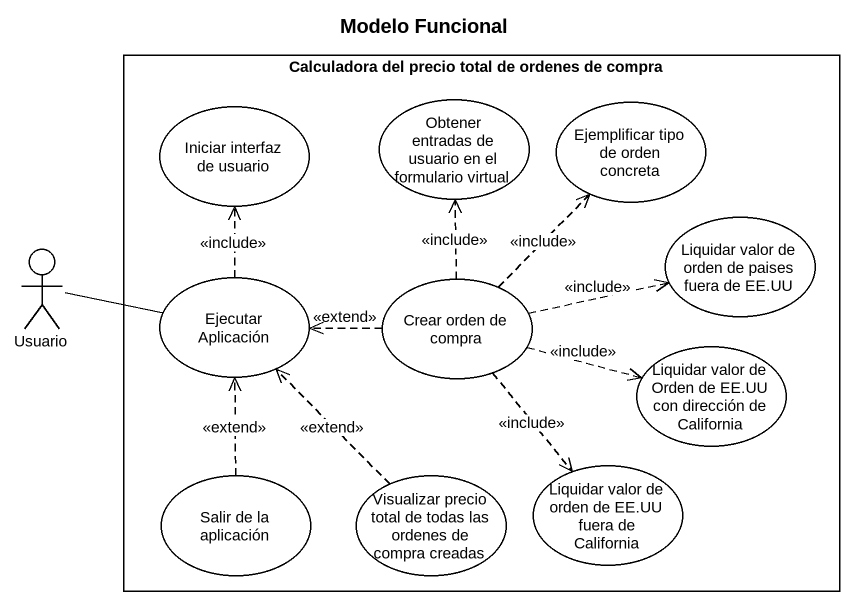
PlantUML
@startuml
title Modelo Funcional
rectangle "Calculadora del precio total de ordenes de compra" as Calculadora_del_precio {
  usecase "Iniciar interfaz de usuario" as Iniciar_interfaz_de_usuario
  usecase "Obtener entradas de usuario en el formulario virtual" as Obtener_entradas_de_usuario
  usecase "Ejemplificar tipo de orden concreta" as Ejemplificar_tipo_de_orden
  usecase "Liquidar valor de orden de paises fuera de EE.UU" as Liquidar_valor_de_orden_de
  usecase "Ejecutar Aplicación" as Ejecutar_Aplicación
  usecase "Crear orden de compra" as Crear_orden_de_compra
  usecase "Liquidar valor de Orden de EE.UU con dirección de California" as Liquidar_valor_de_Orden_de
  usecase "Salir de la aplicación" as Salir_de_la_aplicación
  usecase "Visualizar precio total de todas las ordenes de compra creadas" as Visualizar_precio_total_de
  usecase "Liquidar valor de orden de EE.UU fuera de California" as Liquidar_valor_de_orden_de_2
}
actor Usuario
Usuario -right- Ejecutar_Aplicación
Ejecutar_Aplicación .up.> Iniciar_interfaz_de_usuario : <<include>>
Crear_orden_de_compra .up.> Obtener_entradas_de_usuario : <<include>>
Crear_orden_de_compra .up.> Ejemplificar_tipo_de_orden : <<include>>
Crear_orden_de_compra .right.> Liquidar_valor_de_orden_de : <<include>>
Crear_orden_de_compra .left.> Ejecutar_Aplicación : <<extend>>
Crear_orden_de_compra .right.> Liquidar_valor_de_Orden_de : <<include>>
Crear_orden_de_compra ..> Liquidar_valor_de_orden_de_2 : <<include>>
Salir_de_la_aplicación .up.> Ejecutar_Aplicación : <<extend>>
Visualizar_precio_total_de .up.> Ejecutar_Aplicación : <<extend>>
@enduml
